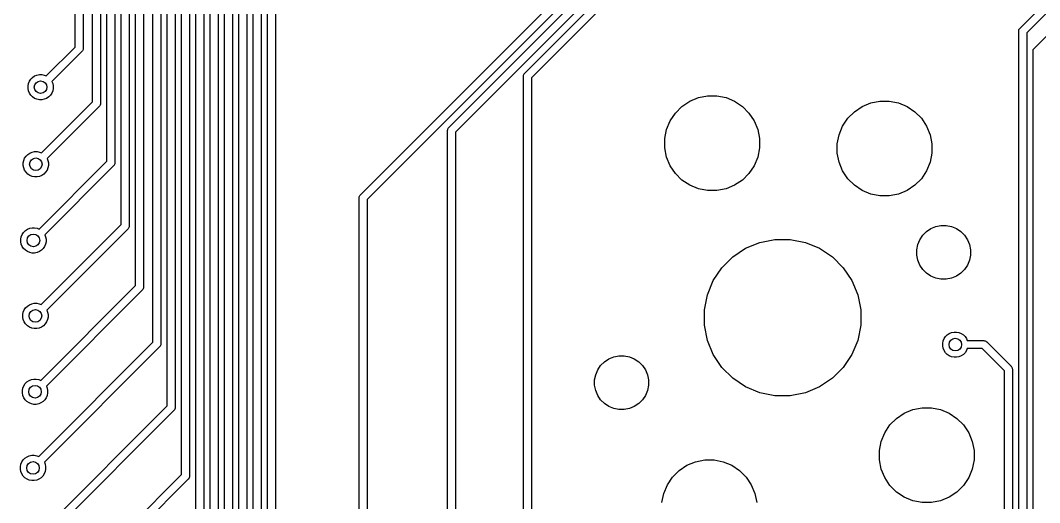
# Model space of a CAD drawing. Extents: x 0.3 to 11, y -13.3 to 4.6.
# Drawn here: x 6.29 to 7.561, y -4.15 to -3.55 of the extents above; entities that cross this region are included whole.
import ezdxf

# ---------------------------------------------------------------- set-up
doc = ezdxf.new("R2010")
doc.units = 0
doc.header["$MEASUREMENT"] = 0
doc.layers.add('BLACK', color=7, linetype='CONTINUOUS')

msp = doc.modelspace()

# ---------------------------------------------------------------- linework, layer by layer
at = {"layer": 'BLACK', "linetype": 'CONTINUOUS'}
for p, q in [((6.35854, -3.58266), (6.35854, -2.25647)), ((6.36854, -2.25829), (6.36854, -3.58449)), ((6.38028, -3.65093), (6.38028, -3.07954)), ((6.39028, -3.08136), (6.39028, -3.65276)), ((6.39815, -3.66065), (6.39815, -3.08694)), ((6.40815, -3.08877), (6.40815, -3.66016)), ((6.41603, -3.66806), (6.41603, -3.09434)), ((6.42603, -3.09617), (6.42603, -3.66757)), ((6.4339, -3.67546), (6.4339, -3.10175)), ((6.4439, -3.10357), (6.4439, -3.67497)), ((6.45555, -3.95066), (6.45555, -3.10538)), ((6.46555, -3.1072), (6.46555, -3.95249)), ((6.47342, -3.96038), (6.47342, -3.11278)), ((6.48342, -3.11461), (6.48342, -3.95989)), ((6.4913, -3.96778), (6.4913, -3.12019)), ((6.5013, -3.12201), (6.5013, -3.96729)), ((6.50917, -3.97519), (6.50917, -3.12759)), ((6.51917, -3.12941), (6.51917, -3.9747)), ((6.52705, -3.98259), (6.52705, -3.13499)), ((6.53705, -3.13682), (6.53705, -3.9821)), ((6.54492, -3.99), (6.54492, -3.1424)), ((6.55492, -3.14422), (6.55492, -3.9895)), ((6.56279, -3.9974), (6.56279, -3.1498)), ((6.57279, -3.15163), (6.57279, -3.99691)), ((6.58067, -4.0048), (6.58067, -3.1572)), ((6.59067, -3.15903), (6.59067, -4.00431)), ((6.59854, -4.01221), (6.59854, -3.16461)), ((6.60854, -3.16643), (6.60854, -4.01172)), ((7.53656, -3.55905), (7.7217, -3.37391)), ((7.72577, -3.38398), (7.54492, -3.56483)), ((7.55443, -3.58416), (7.69826, -3.44034)), ((6.71435, -3.76676), (6.99587, -3.48525)), ((7.00423, -3.49103), (6.72272, -3.77254)), ((6.82459, -3.6829), (7.01374, -3.49376)), ((7.0221, -3.49954), (6.83295, -3.68869)), ((6.91908, -3.61519), (7.03161, -3.50265)), ((7.03998, -3.50843), (6.92744, -3.62097)), ((7.5349, -3.56276), (7.53499, -3.56178)), ((7.53492, -3.56301), (7.5349, -3.56276)), ((7.53492, -4.18329), (7.53492, -3.56301)), ((7.53499, -3.56178), (7.53528, -3.56084)), ((7.53528, -3.56084), (7.5355, -3.56043)), ((7.5355, -3.56043), (7.53574, -3.55997)), ((7.53574, -3.55997), (7.53637, -3.55921)), ((7.53637, -3.55921), (7.53656, -3.55905)), ((7.54492, -3.56483), (7.54492, -4.18511)), ((6.32263, -3.61858), (6.35854, -3.58266)), ((6.36691, -3.58845), (6.3297, -3.62565)), ((6.3671, -3.58829), (6.36691, -3.58845)), ((6.36772, -3.58753), (6.3671, -3.58829)), ((6.36819, -3.58666), (6.36772, -3.58753)), ((6.36847, -3.58572), (6.36819, -3.58666)), ((6.36854, -3.58498), (6.36847, -3.58572)), ((6.36854, -3.58449), (6.36857, -3.58474)), ((6.36857, -3.58474), (6.36854, -3.58498)), ((6.36854, -3.58498), (6.36854, -3.58498)), ((7.55277, -3.58787), (7.55287, -3.58689)), ((7.5528, -3.58812), (7.55277, -3.58787)), ((7.5528, -4.19069), (7.5528, -3.58812)), ((7.55287, -3.58689), (7.55315, -3.58595)), ((7.55315, -3.58595), (7.55362, -3.58508)), ((7.55315, -3.58595), (7.55315, -3.58595)), ((7.55362, -3.58508), (7.55424, -3.58432)), ((7.55424, -3.58432), (7.55443, -3.58416)), ((6.30334, -3.62267), (6.30554, -3.62047)), ((6.30554, -3.62047), (6.30812, -3.61875)), ((6.30812, -3.61875), (6.31098, -3.61756)), ((6.31098, -3.61756), (6.31402, -3.61696)), ((6.31402, -3.61696), (6.31713, -3.61696)), ((6.31713, -3.61696), (6.32017, -3.61756)), ((6.32017, -3.61756), (6.32263, -3.61858)), ((6.91742, -3.6189), (6.91751, -3.61792)), ((6.91744, -3.61914), (6.91742, -3.6189)), ((6.91744, -4.56258), (6.91744, -3.61914)), ((6.91751, -3.61792), (6.9178, -3.61698)), ((6.9178, -3.61698), (6.91826, -3.61611)), ((6.91826, -3.61611), (6.91873, -3.61554)), ((6.91873, -3.61554), (6.91889, -3.61535)), ((6.91889, -3.61535), (6.91908, -3.61519)), ((6.92744, -3.62097), (6.92744, -4.56258)), ((6.29983, -3.63115), (6.30043, -3.62811)), ((6.29983, -3.63426), (6.29983, -3.63115)), ((6.30043, -3.62811), (6.30162, -3.62525)), ((6.30162, -3.62525), (6.30334, -3.62267)), ((6.3297, -3.62565), (6.33072, -3.62811)), ((6.33072, -3.62811), (6.33132, -3.63115)), ((6.33132, -3.63115), (6.33132, -3.63426)), ((6.30043, -3.6373), (6.29983, -3.63426)), ((6.30162, -3.64016), (6.30043, -3.6373)), ((6.30334, -3.64274), (6.30162, -3.64016)), ((6.30554, -3.64494), (6.30334, -3.64274)), ((6.30812, -3.64666), (6.30554, -3.64494)), ((6.31098, -3.64785), (6.30812, -3.64666)), ((6.32303, -3.64666), (6.32017, -3.64785)), ((6.32561, -3.64494), (6.32303, -3.64666)), ((6.32781, -3.64274), (6.32561, -3.64494)), ((6.32953, -3.64016), (6.32781, -3.64274)), ((6.33072, -3.6373), (6.32953, -3.64016)), ((6.33132, -3.63426), (6.33072, -3.6373)), ((7.12483, -3.65024), (7.13558, -3.64579)), ((7.13558, -3.64579), (7.14699, -3.64352)), ((7.14699, -3.64352), (7.15862, -3.64352)), ((7.15862, -3.64352), (7.17003, -3.64579)), ((7.17003, -3.64579), (7.18078, -3.65024)), ((6.31402, -3.64845), (6.31098, -3.64785)), ((6.31713, -3.64845), (6.31402, -3.64845)), ((6.31663, -3.71458), (6.38028, -3.65093)), ((6.32017, -3.64785), (6.31713, -3.64845)), ((6.38864, -3.65671), (6.3237, -3.72165)), ((6.38883, -3.65656), (6.38864, -3.65671)), ((6.38945, -3.65579), (6.38883, -3.65656)), ((6.38992, -3.65493), (6.38945, -3.65579)), ((6.3902, -3.65398), (6.38992, -3.65493)), ((6.39028, -3.65325), (6.3902, -3.65398)), ((6.39028, -3.65276), (6.3903, -3.653)), ((6.3903, -3.653), (6.39028, -3.65325)), ((6.39028, -3.65325), (6.39028, -3.65325)), ((7.10694, -3.66493), (7.11516, -3.6567)), ((7.11516, -3.6567), (7.12483, -3.65024)), ((7.18078, -3.65024), (7.19045, -3.6567)), ((7.19045, -3.6567), (7.19868, -3.66493)), ((7.33012, -3.66327), (7.3398, -3.65681)), ((7.3398, -3.65681), (7.35054, -3.65235)), ((7.35054, -3.65235), (7.36195, -3.65009)), ((7.36195, -3.65009), (7.37359, -3.65009)), ((7.37359, -3.65009), (7.385, -3.65235)), ((7.385, -3.65235), (7.39574, -3.65681)), ((7.39574, -3.65681), (7.40542, -3.66327)), ((6.39815, -3.72506), (6.39815, -3.66065)), ((6.39815, -3.66065), (6.39815, -3.66065)), ((6.40815, -3.66016), (6.40815, -3.66016)), ((6.40815, -3.66016), (6.40815, -3.72688)), ((6.41603, -3.80368), (6.41603, -3.66806)), ((6.41603, -3.66806), (6.41603, -3.66806)), ((6.42603, -3.66757), (6.42603, -3.80551)), ((7.10047, -3.6746), (7.10694, -3.66493)), ((7.19868, -3.66493), (7.20514, -3.6746)), ((7.31544, -3.68117), (7.3219, -3.6715)), ((7.3219, -3.6715), (7.33012, -3.66327)), ((7.40542, -3.66327), (7.41364, -3.6715)), ((7.41364, -3.6715), (7.4201, -3.68117)), ((6.4339, -3.87981), (6.4339, -3.67546)), ((6.4339, -3.67546), (6.4339, -3.67546)), ((6.4439, -3.67497), (6.4439, -3.88163)), ((6.82303, -3.68563), (6.82331, -3.68469)), ((6.82331, -3.68469), (6.82378, -3.68382)), ((6.82378, -3.68382), (6.82424, -3.68325)), ((6.82424, -3.68325), (6.8244, -3.68306)), ((6.8244, -3.68306), (6.82459, -3.6829)), ((7.09602, -3.68535), (7.10047, -3.6746)), ((7.20514, -3.6746), (7.20959, -3.68535)), ((7.31098, -3.69191), (7.31544, -3.68117)), ((7.4201, -3.68117), (7.42456, -3.69191)), ((6.82293, -3.68661), (6.82303, -3.68563)), ((6.82295, -3.68686), (6.82293, -3.68661)), ((6.82295, -4.58227), (6.82295, -3.68686)), ((6.83295, -3.68869), (6.83295, -4.58227)), ((7.09375, -3.69676), (7.09602, -3.68535)), ((7.09375, -3.70839), (7.09375, -3.69676)), ((7.20959, -3.68535), (7.21186, -3.69676)), ((7.21186, -3.69676), (7.21186, -3.70839)), ((7.30871, -3.70332), (7.31098, -3.69191)), ((7.42456, -3.69191), (7.42682, -3.70332)), ((7.09602, -3.7198), (7.09375, -3.70839)), ((7.21186, -3.70839), (7.20959, -3.7198)), ((7.30871, -3.71496), (7.30871, -3.70332)), ((7.42682, -3.70332), (7.42682, -3.71496)), ((6.29443, -3.72411), (6.29562, -3.72125)), ((6.29562, -3.72125), (6.29734, -3.71867)), ((6.29734, -3.71867), (6.29954, -3.71647)), ((6.29954, -3.71647), (6.30212, -3.71475)), ((6.30212, -3.71475), (6.30498, -3.71356)), ((6.30498, -3.71356), (6.30802, -3.71296)), ((6.30802, -3.71296), (6.31113, -3.71296)), ((6.31113, -3.71296), (6.31417, -3.71356)), ((6.31417, -3.71356), (6.31663, -3.71458)), ((6.3237, -3.72165), (6.32472, -3.72411)), ((7.10047, -3.73055), (7.09602, -3.7198)), ((7.20959, -3.7198), (7.20514, -3.73055)), ((7.31098, -3.72637), (7.30871, -3.71496)), ((7.42682, -3.71496), (7.42456, -3.72637)), ((6.29383, -3.72715), (6.29443, -3.72411)), ((6.29383, -3.73026), (6.29383, -3.72715)), ((6.29443, -3.7333), (6.29383, -3.73026)), ((6.29562, -3.73616), (6.29443, -3.7333)), ((6.31363, -3.80958), (6.39815, -3.72506)), ((6.40651, -3.73084), (6.3207, -3.81665)), ((6.32472, -3.7333), (6.32353, -3.73616)), ((6.32472, -3.72411), (6.32532, -3.72715)), ((6.32532, -3.73026), (6.32472, -3.7333)), ((6.32532, -3.72715), (6.32532, -3.73026)), ((6.4067, -3.73068), (6.40651, -3.73084)), ((6.40686, -3.73049), (6.4067, -3.73068)), ((6.40733, -3.72992), (6.40686, -3.73049)), ((6.40779, -3.72905), (6.40733, -3.72992)), ((6.40808, -3.72811), (6.40779, -3.72905)), ((6.40818, -3.72713), (6.40808, -3.72811)), ((6.40815, -3.72688), (6.40818, -3.72713)), ((7.10694, -3.74022), (7.10047, -3.73055)), ((7.20514, -3.73055), (7.19868, -3.74022)), ((7.31544, -3.73711), (7.31098, -3.72637)), ((7.42456, -3.72637), (7.4201, -3.73711)), ((6.29734, -3.73874), (6.29562, -3.73616)), ((6.29954, -3.74094), (6.29734, -3.73874)), ((6.30212, -3.74266), (6.29954, -3.74094)), ((6.30498, -3.74385), (6.30212, -3.74266)), ((6.30802, -3.74445), (6.30498, -3.74385)), ((6.31113, -3.74445), (6.30802, -3.74445)), ((6.31417, -3.74385), (6.31113, -3.74445)), ((6.31703, -3.74266), (6.31417, -3.74385)), ((6.31961, -3.74094), (6.31703, -3.74266)), ((6.32181, -3.73874), (6.31961, -3.74094)), ((6.32353, -3.73616), (6.32181, -3.73874)), ((7.11516, -3.74845), (7.10694, -3.74022)), ((7.12483, -3.75491), (7.11516, -3.74845)), ((7.19045, -3.74845), (7.18078, -3.75491)), ((7.19868, -3.74022), (7.19045, -3.74845)), ((7.3219, -3.74679), (7.31544, -3.73711)), ((7.33012, -3.75501), (7.3219, -3.74679)), ((7.41364, -3.74679), (7.40542, -3.75501)), ((7.4201, -3.73711), (7.41364, -3.74679)), ((7.13558, -3.75936), (7.12483, -3.75491)), ((7.14699, -3.76163), (7.13558, -3.75936)), ((7.17003, -3.75936), (7.15862, -3.76163)), ((7.18078, -3.75491), (7.17003, -3.75936)), ((7.3398, -3.76147), (7.33012, -3.75501)), ((7.40542, -3.75501), (7.39574, -3.76147)), ((6.71269, -3.77047), (6.71279, -3.76949)), ((6.71272, -3.77072), (6.71269, -3.77047)), ((6.71272, -4.57833), (6.71272, -3.77072)), ((6.71279, -3.76949), (6.71307, -3.76855)), ((6.71307, -3.76855), (6.71354, -3.76768)), ((6.71354, -3.76768), (6.71401, -3.76711)), ((6.71401, -3.76711), (6.71416, -3.76692)), ((6.71416, -3.76692), (6.71435, -3.76676)), ((6.72272, -3.77254), (6.72272, -4.57833)), ((7.15862, -3.76163), (7.14699, -3.76163)), ((7.35054, -3.76593), (7.3398, -3.76147)), ((7.36195, -3.7682), (7.35054, -3.76593)), ((7.37359, -3.7682), (7.36195, -3.7682)), ((7.385, -3.76593), (7.37359, -3.7682)), ((7.39574, -3.76147), (7.385, -3.76593)), ((6.29434, -3.81367), (6.29654, -3.81147)), ((6.29654, -3.81147), (6.29912, -3.80975)), ((6.29912, -3.80975), (6.30198, -3.80856)), ((6.30198, -3.80856), (6.30502, -3.80796)), ((6.30502, -3.80796), (6.30813, -3.80796)), ((6.30813, -3.80796), (6.31117, -3.80856)), ((6.31117, -3.80856), (6.31363, -3.80958)), ((6.31613, -3.90358), (6.41603, -3.80368)), ((6.42439, -3.80946), (6.3232, -3.91065)), ((6.42458, -3.80931), (6.42439, -3.80946)), ((6.4252, -3.80855), (6.42458, -3.80931)), ((6.42567, -3.80768), (6.4252, -3.80855)), ((6.42595, -3.80673), (6.42567, -3.80768)), ((6.42567, -3.80768), (6.42567, -3.80768)), ((6.42605, -3.80575), (6.42595, -3.80673)), ((6.42603, -3.80551), (6.42605, -3.80575)), ((7.41997, -3.81263), (7.42546, -3.80897)), ((7.42546, -3.80897), (7.43156, -3.80644)), ((7.43156, -3.80644), (7.43803, -3.80515)), ((7.43803, -3.80515), (7.44463, -3.80515)), ((7.44463, -3.80515), (7.4511, -3.80644)), ((7.4511, -3.80644), (7.4572, -3.80897)), ((7.4572, -3.80897), (7.46268, -3.81263)), ((6.29083, -3.82215), (6.29143, -3.81911)), ((6.29083, -3.82526), (6.29083, -3.82215)), ((6.29143, -3.81911), (6.29262, -3.81625)), ((6.29262, -3.81625), (6.29434, -3.81367)), ((6.3207, -3.81665), (6.32172, -3.81911)), ((6.32172, -3.81911), (6.32232, -3.82215)), ((6.32232, -3.82215), (6.32232, -3.82526)), ((7.21214, -3.82607), (7.23096, -3.82233)), ((7.23096, -3.82233), (7.25016, -3.82233)), ((7.25016, -3.82233), (7.26898, -3.82607)), ((7.40911, -3.82888), (7.41164, -3.82279)), ((7.41164, -3.82279), (7.41531, -3.8173)), ((7.41531, -3.8173), (7.41997, -3.81263)), ((7.46268, -3.81263), (7.46735, -3.8173)), ((7.46735, -3.8173), (7.47101, -3.82279)), ((7.47101, -3.82279), (7.47354, -3.82888)), ((6.29143, -3.8283), (6.29083, -3.82526)), ((6.29262, -3.83116), (6.29143, -3.8283)), ((6.29434, -3.83374), (6.29262, -3.83116)), ((6.29654, -3.83594), (6.29434, -3.83374)), ((6.29912, -3.83766), (6.29654, -3.83594)), ((6.31661, -3.83594), (6.31403, -3.83766)), ((6.31881, -3.83374), (6.31661, -3.83594)), ((6.32053, -3.83116), (6.31881, -3.83374)), ((6.32172, -3.8283), (6.32053, -3.83116)), ((6.32232, -3.82526), (6.32172, -3.8283)), ((7.17844, -3.84408), (7.1944, -3.83342)), ((7.1944, -3.83342), (7.21214, -3.82607)), ((7.26898, -3.82607), (7.28672, -3.83342)), ((7.28672, -3.83342), (7.30267, -3.84408)), ((7.40783, -3.83535), (7.40911, -3.82888)), ((7.40783, -3.84195), (7.40783, -3.83535)), ((7.47354, -3.82888), (7.47483, -3.83535)), ((7.47483, -3.83535), (7.47483, -3.84195)), ((6.30198, -3.83885), (6.29912, -3.83766)), ((6.30502, -3.83945), (6.30198, -3.83885)), ((6.30813, -3.83945), (6.30502, -3.83945)), ((6.31117, -3.83885), (6.30813, -3.83945)), ((6.31403, -3.83766), (6.31117, -3.83885)), ((7.16487, -3.85765), (7.17844, -3.84408)), ((7.30267, -3.84408), (7.31625, -3.85765)), ((7.40911, -3.84843), (7.40783, -3.84195)), ((7.41164, -3.85452), (7.40911, -3.84843)), ((7.47354, -3.84843), (7.47101, -3.85452)), ((7.47483, -3.84195), (7.47354, -3.84843)), ((7.15421, -3.87361), (7.16487, -3.85765)), ((7.31625, -3.85765), (7.32691, -3.87361)), ((7.41531, -3.86001), (7.41164, -3.85452)), ((7.41997, -3.86467), (7.41531, -3.86001)), ((7.46735, -3.86001), (7.46268, -3.86467)), ((7.47101, -3.85452), (7.46735, -3.86001)), ((7.14686, -3.89135), (7.15421, -3.87361)), ((7.32691, -3.87361), (7.33426, -3.89135)), ((7.42546, -3.86834), (7.41997, -3.86467)), ((7.43156, -3.87087), (7.42546, -3.86834)), ((7.43803, -3.87215), (7.43156, -3.87087)), ((7.44463, -3.87215), (7.43803, -3.87215)), ((7.4511, -3.87087), (7.44463, -3.87215)), ((7.4572, -3.86834), (7.4511, -3.87087)), ((7.46268, -3.86467), (7.4572, -3.86834)), ((6.31563, -3.99808), (6.4339, -3.87981)), ((6.44226, -3.88559), (6.3227, -4.00515)), ((6.44245, -3.88543), (6.44226, -3.88559)), ((6.44261, -3.88524), (6.44245, -3.88543)), ((6.44308, -3.88467), (6.44261, -3.88524)), ((6.44261, -3.88524), (6.44261, -3.88524)), ((6.44354, -3.8838), (6.44308, -3.88467)), ((6.44383, -3.88286), (6.44354, -3.8838)), ((6.44392, -3.88188), (6.44383, -3.88286)), ((6.4439, -3.88163), (6.44392, -3.88188)), ((7.14312, -3.91017), (7.14686, -3.89135)), ((7.33426, -3.89135), (7.338, -3.91017)), ((6.29333, -3.91615), (6.29393, -3.91311)), ((6.29393, -3.91311), (6.29512, -3.91025)), ((6.29512, -3.91025), (6.29684, -3.90767)), ((6.29684, -3.90767), (6.29904, -3.90547)), ((6.29904, -3.90547), (6.30162, -3.90375)), ((6.30162, -3.90375), (6.30448, -3.90256)), ((6.30448, -3.90256), (6.30752, -3.90196)), ((6.30752, -3.90196), (6.31063, -3.90196)), ((6.31063, -3.90196), (6.31367, -3.90256)), ((6.31367, -3.90256), (6.31613, -3.90358)), ((6.3232, -3.91065), (6.32422, -3.91311)), ((6.32422, -3.91311), (6.32482, -3.91615)), ((7.14312, -3.92937), (7.14312, -3.91017)), ((7.338, -3.91017), (7.338, -3.92937)), ((6.29333, -3.91926), (6.29333, -3.91615)), ((6.29393, -3.9223), (6.29333, -3.91926)), ((6.29512, -3.92516), (6.29393, -3.9223)), ((6.29684, -3.92774), (6.29512, -3.92516)), ((6.32303, -3.92516), (6.32131, -3.92774)), ((6.32422, -3.9223), (6.32303, -3.92516)), ((6.32482, -3.91926), (6.32422, -3.9223)), ((6.32482, -3.91615), (6.32482, -3.91926)), ((6.29904, -3.92994), (6.29684, -3.92774)), ((6.30162, -3.93166), (6.29904, -3.92994)), ((6.30448, -3.93285), (6.30162, -3.93166)), ((6.30752, -3.93345), (6.30448, -3.93285)), ((6.31063, -3.93345), (6.30752, -3.93345)), ((6.31367, -3.93285), (6.31063, -3.93345)), ((6.31653, -3.93166), (6.31367, -3.93285)), ((6.31911, -3.92994), (6.31653, -3.93166)), ((6.32131, -3.92774), (6.31911, -3.92994)), ((7.14686, -3.94819), (7.14312, -3.92937)), ((7.338, -3.92937), (7.33426, -3.94819)), ((7.44845, -3.93959), (7.45131, -3.9384)), ((7.45131, -3.9384), (7.45435, -3.9378)), ((7.45435, -3.9378), (7.45746, -3.9378)), ((7.45746, -3.9378), (7.4605, -3.9384)), ((7.4605, -3.9384), (7.46336, -3.93959)), ((6.31313, -4.09308), (6.45555, -3.95066)), ((7.15421, -3.96592), (7.14686, -3.94819)), ((7.33426, -3.94819), (7.32691, -3.96592)), ((7.44016, -3.95199), (7.44076, -3.94895)), ((7.44076, -3.94895), (7.44195, -3.94608)), ((7.44195, -3.94608), (7.44367, -3.9435)), ((7.44367, -3.9435), (7.44587, -3.94131)), ((7.44587, -3.94131), (7.44845, -3.93959)), ((7.46336, -3.93959), (7.46594, -3.94131)), ((7.46594, -3.94131), (7.46814, -3.9435)), ((7.46814, -3.9435), (7.46986, -3.94608)), ((7.46986, -3.94608), (7.47088, -3.94854)), ((7.47088, -3.94854), (7.49109, -3.94854)), ((7.49109, -3.94854), (7.49134, -3.94852)), ((7.49134, -3.94852), (7.49158, -3.94854)), ((7.49158, -3.94854), (7.49232, -3.94862)), ((7.49232, -3.94862), (7.49326, -3.9489)), ((7.49326, -3.9489), (7.49413, -3.94937)), ((7.49413, -3.94937), (7.49489, -3.94999)), ((7.49489, -3.94999), (7.49505, -3.95018)), ((7.49505, -3.95018), (7.52541, -3.98054)), ((6.46391, -3.95644), (6.3202, -4.10015)), ((6.4641, -3.95628), (6.46391, -3.95644)), ((6.46431, -3.95602), (6.4641, -3.95628)), ((6.46473, -3.95552), (6.46431, -3.95602)), ((6.46519, -3.95465), (6.46473, -3.95552)), ((6.46548, -3.95371), (6.46519, -3.95465)), ((6.46557, -3.95273), (6.46548, -3.95371)), ((6.46555, -3.95249), (6.46557, -3.95273)), ((6.47342, -4.02979), (6.47342, -3.96038)), ((6.47342, -3.96038), (6.47342, -3.96038)), ((6.48342, -3.95989), (6.48342, -4.03161)), ((7.44016, -3.95509), (7.44016, -3.95199)), ((7.44076, -3.95814), (7.44016, -3.95509)), ((7.44195, -3.961), (7.44076, -3.95814)), ((7.44367, -3.96358), (7.44195, -3.961)), ((7.44587, -3.96578), (7.44367, -3.96358)), ((7.46814, -3.96358), (7.46594, -3.96578)), ((7.46986, -3.961), (7.46814, -3.96358)), ((7.47088, -3.95854), (7.46986, -3.961)), ((7.48927, -3.95854), (7.47088, -3.95854)), ((7.51705, -3.98632), (7.48927, -3.95854)), ((6.4913, -4.11541), (6.4913, -3.96778)), ((6.4913, -3.96778), (6.4913, -3.96778)), ((6.5013, -3.96729), (6.5013, -3.96729)), ((6.5013, -3.96729), (6.5013, -4.11724)), ((6.50917, -4.19554), (6.50917, -3.97519)), ((6.50917, -3.97519), (6.50917, -3.97519)), ((6.51917, -3.9747), (6.51917, -4.19736)), ((7.01377, -3.97953), (7.01844, -3.97486)), ((7.01844, -3.97486), (7.02392, -3.9712)), ((7.02392, -3.9712), (7.03002, -3.96867)), ((7.03002, -3.96867), (7.03649, -3.96738)), ((7.03649, -3.96738), (7.04309, -3.96738)), ((7.04309, -3.96738), (7.04956, -3.96867)), ((7.04956, -3.96867), (7.05566, -3.9712)), ((7.05566, -3.9712), (7.06115, -3.97486)), ((7.06115, -3.97486), (7.06581, -3.97953)), ((7.16487, -3.98188), (7.15421, -3.96592)), ((7.32691, -3.96592), (7.31625, -3.98188)), ((7.44845, -3.9675), (7.44587, -3.96578)), ((7.45131, -3.96869), (7.44845, -3.9675)), ((7.45435, -3.96929), (7.45131, -3.96869)), ((7.45746, -3.96929), (7.45435, -3.96929)), ((7.4605, -3.96869), (7.45746, -3.96929)), ((7.46336, -3.9675), (7.4605, -3.96869)), ((7.46594, -3.96578), (7.46336, -3.9675)), ((6.52705, -4.29016), (6.52705, -3.98259)), ((6.52705, -3.98259), (6.52705, -3.98259)), ((6.53705, -3.9821), (6.53705, -3.9821)), ((6.53705, -3.9821), (6.53705, -4.29199)), ((6.55492, -3.9895), (6.55492, -3.98951)), ((6.55492, -3.98951), (6.55492, -4.35961)), ((7.00758, -3.99111), (7.0101, -3.98502)), ((7.0101, -3.98502), (7.01377, -3.97953)), ((7.06581, -3.97953), (7.06948, -3.98502)), ((7.06948, -3.98502), (7.072, -3.99111)), ((7.17844, -3.99546), (7.16487, -3.98188)), ((7.31625, -3.98188), (7.30267, -3.99546)), ((7.51705, -4.17588), (7.51705, -3.98632)), ((7.52541, -3.98054), (7.5256, -3.9807)), ((7.5256, -3.9807), (7.52611, -3.98132)), ((7.52611, -3.98132), (7.52622, -3.98146)), ((7.52622, -3.98146), (7.52669, -3.98233)), ((7.52669, -3.98233), (7.52697, -3.98327)), ((7.52697, -3.98327), (7.52707, -3.98425)), ((7.52707, -3.98425), (7.52705, -3.9845)), ((7.52705, -3.9845), (7.52705, -4.17771)), ((6.29462, -4.00475), (6.29634, -4.00217)), ((6.29634, -4.00217), (6.29854, -3.99997)), ((6.29854, -3.99997), (6.30112, -3.99825)), ((6.30112, -3.99825), (6.30398, -3.99706)), ((6.30398, -3.99706), (6.30702, -3.99646)), ((6.30702, -3.99646), (6.31013, -3.99646)), ((6.31013, -3.99646), (6.31317, -3.99706)), ((6.31317, -3.99706), (6.31563, -3.99808)), ((6.54492, -4.35779), (6.54492, -3.99)), ((6.54492, -3.99), (6.54492, -3.99)), ((6.56279, -4.44195), (6.56279, -3.9974)), ((6.56279, -3.9974), (6.56279, -3.9974)), ((6.57279, -3.99691), (6.57279, -4.44377)), ((7.00629, -3.99759), (7.00758, -3.99111)), ((7.00629, -4.00418), (7.00629, -3.99759)), ((7.072, -3.99111), (7.07329, -3.99759)), ((7.07329, -3.99759), (7.07329, -4.00418)), ((7.1944, -4.00612), (7.17844, -3.99546)), ((7.30267, -3.99546), (7.28672, -4.00612)), ((6.29283, -4.01065), (6.29343, -4.00761)), ((6.29283, -4.01376), (6.29283, -4.01065)), ((6.29343, -4.0168), (6.29283, -4.01376)), ((6.29343, -4.00761), (6.29462, -4.00475)), ((6.3227, -4.00515), (6.32372, -4.00761)), ((6.32372, -4.00761), (6.32432, -4.01065)), ((6.32432, -4.01376), (6.32372, -4.0168)), ((6.32432, -4.01065), (6.32432, -4.01376)), ((6.58067, -4.51856), (6.58067, -4.0048)), ((6.58067, -4.0048), (6.58067, -4.0048)), ((6.59067, -4.00431), (6.59067, -4.00431)), ((6.59067, -4.00431), (6.59067, -4.52038)), ((6.59854, -4.46192), (6.59854, -4.01221)), ((6.59854, -4.01221), (6.59854, -4.01221)), ((6.60854, -4.01172), (6.60854, -4.46143)), ((7.00758, -4.01066), (7.00629, -4.00418)), ((7.0101, -4.01675), (7.00758, -4.01066)), ((7.072, -4.01066), (7.06948, -4.01675)), ((7.07329, -4.00418), (7.072, -4.01066)), ((7.21214, -4.01347), (7.1944, -4.00612)), ((7.23096, -4.01721), (7.21214, -4.01347)), ((7.26898, -4.01347), (7.25016, -4.01721)), ((7.28672, -4.00612), (7.26898, -4.01347)), ((6.29462, -4.01966), (6.29343, -4.0168)), ((6.29634, -4.02224), (6.29462, -4.01966)), ((6.29854, -4.02444), (6.29634, -4.02224)), ((6.30112, -4.02616), (6.29854, -4.02444)), ((6.30398, -4.02735), (6.30112, -4.02616)), ((6.30702, -4.02795), (6.30398, -4.02735)), ((6.31013, -4.02795), (6.30702, -4.02795)), ((6.31317, -4.02735), (6.31013, -4.02795)), ((6.31603, -4.02616), (6.31317, -4.02735)), ((6.31861, -4.02444), (6.31603, -4.02616)), ((6.32081, -4.02224), (6.31861, -4.02444)), ((6.32253, -4.01966), (6.32081, -4.02224)), ((6.32372, -4.0168), (6.32253, -4.01966)), ((7.01377, -4.02224), (7.0101, -4.01675)), ((7.01844, -4.02691), (7.01377, -4.02224)), ((7.02392, -4.03057), (7.01844, -4.02691)), ((7.06115, -4.02691), (7.05566, -4.03057)), ((7.06581, -4.02224), (7.06115, -4.02691)), ((7.06948, -4.01675), (7.06581, -4.02224)), ((7.25016, -4.01721), (7.23096, -4.01721)), ((6.31313, -4.19008), (6.47342, -4.02979)), ((6.48178, -4.03557), (6.3202, -4.19715)), ((6.48198, -4.03541), (6.48178, -4.03557)), ((6.4826, -4.03465), (6.48198, -4.03541)), ((6.48306, -4.03378), (6.4826, -4.03465)), ((6.48335, -4.03284), (6.48306, -4.03378)), ((6.48345, -4.03186), (6.48335, -4.03284)), ((6.48335, -4.03284), (6.48335, -4.03284)), ((6.48342, -4.03161), (6.48345, -4.03186)), ((7.03002, -4.0331), (7.02392, -4.03057)), ((7.03649, -4.03438), (7.03002, -4.0331)), ((7.04309, -4.03438), (7.03649, -4.03438)), ((7.04956, -4.0331), (7.04309, -4.03438)), ((7.05566, -4.03057), (7.04956, -4.0331)), ((7.38263, -4.04545), (7.3923, -4.03898)), ((7.3923, -4.03898), (7.40304, -4.03453)), ((7.40304, -4.03453), (7.41445, -4.03226)), ((7.41445, -4.03226), (7.42609, -4.03226)), ((7.42609, -4.03226), (7.4375, -4.03453)), ((7.4375, -4.03453), (7.44824, -4.03898)), ((7.44824, -4.03898), (7.45792, -4.04545)), ((7.3744, -4.05367), (7.38263, -4.04545)), ((7.45792, -4.04545), (7.46614, -4.05367)), ((7.36348, -4.07409), (7.36794, -4.06334)), ((7.36794, -4.06334), (7.3744, -4.05367)), ((7.46614, -4.05367), (7.4726, -4.06334)), ((7.4726, -4.06334), (7.47706, -4.07409)), ((7.36122, -4.0855), (7.36348, -4.07409)), ((7.47706, -4.07409), (7.47933, -4.0855)), ((6.30148, -4.09206), (6.30452, -4.09146)), ((6.30452, -4.09146), (6.30763, -4.09146)), ((6.30763, -4.09146), (6.31067, -4.09206)), ((7.36122, -4.09713), (7.36122, -4.0855)), ((7.47933, -4.0855), (7.47933, -4.09713)), ((6.29033, -4.10565), (6.29093, -4.10261)), ((6.29093, -4.10261), (6.29212, -4.09975)), ((6.29212, -4.09975), (6.29384, -4.09717)), ((6.29384, -4.09717), (6.29604, -4.09497)), ((6.29604, -4.09497), (6.29862, -4.09325)), ((6.29862, -4.09325), (6.30148, -4.09206)), ((6.31067, -4.09206), (6.31313, -4.09308)), ((6.3202, -4.10015), (6.32122, -4.10261)), ((6.32122, -4.10261), (6.32182, -4.10565)), ((7.11162, -4.11036), (7.12129, -4.10389)), ((7.12129, -4.10389), (7.13204, -4.09944)), ((7.13204, -4.09944), (7.14345, -4.09717)), ((7.14345, -4.09717), (7.15508, -4.09717)), ((7.15508, -4.09717), (7.16649, -4.09944)), ((7.16649, -4.09944), (7.17723, -4.10389)), ((7.17723, -4.10389), (7.18691, -4.11036)), ((7.36348, -4.10854), (7.36122, -4.09713)), ((7.47933, -4.09713), (7.47706, -4.10854)), ((6.29033, -4.10876), (6.29033, -4.10565)), ((6.29093, -4.1118), (6.29033, -4.10876)), ((6.29212, -4.11466), (6.29093, -4.1118)), ((6.29384, -4.11724), (6.29212, -4.11466)), ((6.31613, -4.29058), (6.4913, -4.11541)), ((6.32003, -4.11466), (6.31831, -4.11724)), ((6.32122, -4.1118), (6.32003, -4.11466)), ((6.32182, -4.10876), (6.32122, -4.1118)), ((6.32182, -4.10565), (6.32182, -4.10876)), ((7.10339, -4.11858), (7.11162, -4.11036)), ((7.18691, -4.11036), (7.19513, -4.11858)), ((7.36794, -4.11929), (7.36348, -4.10854)), ((7.47706, -4.10854), (7.4726, -4.11929)), ((6.29604, -4.11944), (6.29384, -4.11724)), ((6.29862, -4.12116), (6.29604, -4.11944)), ((6.30148, -4.12235), (6.29862, -4.12116)), ((6.30452, -4.12295), (6.30148, -4.12235)), ((6.30763, -4.12295), (6.30452, -4.12295)), ((6.31067, -4.12235), (6.30763, -4.12295)), ((6.31353, -4.12116), (6.31067, -4.12235)), ((6.31611, -4.11944), (6.31353, -4.12116)), ((6.31831, -4.11724), (6.31611, -4.11944)), ((6.49966, -4.12119), (6.3232, -4.29765)), ((6.49985, -4.12104), (6.49966, -4.12119)), ((6.50018, -4.12064), (6.49985, -4.12104)), ((6.50047, -4.12027), (6.50018, -4.12064)), ((6.50094, -4.11941), (6.50047, -4.12027)), ((6.50122, -4.11846), (6.50094, -4.11941)), ((6.50132, -4.11748), (6.50122, -4.11846)), ((6.5013, -4.11724), (6.50132, -4.11748)), ((7.09248, -4.139), (7.09693, -4.12825)), ((7.09693, -4.12825), (7.10339, -4.11858)), ((7.19513, -4.11858), (7.2016, -4.12825)), ((7.2016, -4.12825), (7.20605, -4.139)), ((7.3744, -4.12896), (7.36794, -4.11929)), ((7.38263, -4.13719), (7.3744, -4.12896)), ((7.46614, -4.12896), (7.45792, -4.13719)), ((7.4726, -4.11929), (7.46614, -4.12896)), ((7.09021, -4.15041), (7.09248, -4.139)), ((7.20605, -4.139), (7.20832, -4.15041)), ((7.3923, -4.14365), (7.38263, -4.13719)), ((7.45792, -4.13719), (7.44824, -4.14365)), ((7.40304, -4.1481), (7.3923, -4.14365)), ((7.41445, -4.15037), (7.40304, -4.1481)), ((7.42609, -4.15037), (7.41445, -4.15037)), ((7.4375, -4.1481), (7.42609, -4.15037)), ((7.44824, -4.14365), (7.4375, -4.1481))]:
    msp.add_line(p, q, dxfattribs=at)
at = {"layer": 'BLACK'}
for centre in [(6.31557, -3.6327), (6.30957, -3.7287), (6.30657, -3.8237), (6.30907, -3.9177), (7.45591, -3.95354), (6.30857, -4.0122), (6.30607, -4.1072)]:
    msp.add_circle(centre, 0.00787, dxfattribs=at)

doc.saveas('drawing.dxf')
